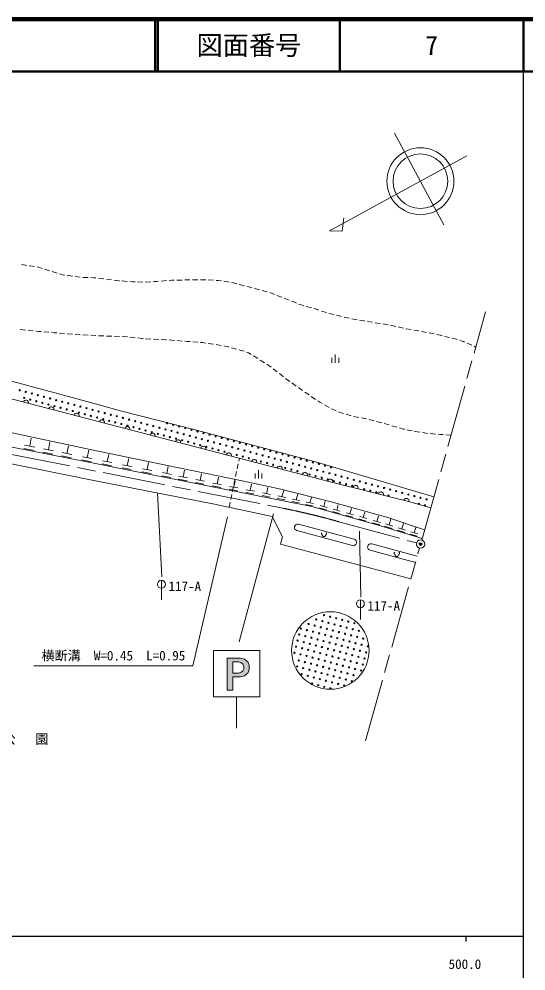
# Model space of a CAD drawing. Units: millimetres, scale not verified. Extents: x 40000 to 680000, y 20000 to 380000.
# Drawn here: x 482742 to 579500, y 198357 to 380000 of the extents above; entities that cross this region are included whole.
import ezdxf
from ezdxf.enums import TextEntityAlignment as Align

# ---------------------------------------------------------------- set-up
doc = ezdxf.new("R2010")
doc.units = ezdxf.units.MM
doc.header["$LTSCALE"] = 1000
doc.header["$PDMODE"] = 32
doc.header["$PDSIZE"] = 500
doc.linetypes.add('CHAIN', pattern=[18.5, 12, -1.5, 3.5, -1.5])
for name, color, linetype, lineweight in [('M-BGD', 7, 'Continuous', 13), ('M-BMK', 2, 'CHAIN', 13), ('M-BMK-SRVR', 3, 'Continuous', 13), ('M-STR-HTXT', 7, 'Continuous', 13), ('M-STR-STRC', 7, 'Continuous', 13), ('M-TTL', 2, 'Continuous', 140), ('M-TTL-BAND', 7, 'Continuous', 25), ('M-TTL-LINE', 7, 'Continuous', 50)]:
    doc.layers.add(name, color=color, linetype=linetype, lineweight=lineweight)
for name, color, linetype in [('M-BGD-HTXT', 7, 'Continuous'), ('M-OTRS', 6, 'Continuous'), ('M-TTL-TXT', 7, 'Continuous')]:
    doc.layers.add(name, color=color, linetype=linetype)
doc.styles.add('ＭＳ ゴシック', font='')
doc.styles.get('ＭＳ ゴシック').set_extended_font_data('MS Gothic')

# ---------------------------------------------------------------- blocks, each defined once
blk = doc.blocks.new('荒地')
at = {"color": 7, "linetype": 'Continuous', "lineweight": 13}
for p, q in [((-1, 0.25), (-1, -1.25)), ((0, -1.25), (0, 1.25)), ((1, 0.25), (1, -1.25))]:
    blk.add_line(p, q, dxfattribs=at)
blk = doc.blocks.new('園庭')
at = {"color": 7, "linetype": 'Continuous', "lineweight": 13}
for centre, start, end in [((-0.4, 0.4), 131.4195, 251.1424), ((0.4, 0.4), 288.8576, 48.5806), ((0, -0.25), 172.1402, 7.8598)]:
    blk.add_arc(centre, 0.6, start, end, dxfattribs=at)
blk = doc.blocks.new('道路標識\u3000規制')
at = {"color": 7, "linetype": 'Continuous', "lineweight": 13}
blk.add_line((0, 0), (0, 2.5), dxfattribs=at)
blk.add_circle((0, 2), 0.5, dxfattribs=at)
blk = doc.blocks.new('open_arrow')
at = {"color": 0, "linetype": 'Continuous', "lineweight": -2}
blk.add_lwpolyline([(7.5, 1.25), (0, 0), (7.5, -1.25)], dxfattribs=at)

msp = doc.modelspace()

# ---------------------------------------------------------------- hatches: boundary and pattern name
at = {"layer": 'M-STR-STRC'}
h = msp.add_hatch(color=256, dxfattribs=at)
h.paths.add_polyline_path([(522462, 258051), (524554, 258051), (525034, 258050), (525800, 257825), (526082, 257602), (526383, 257362), (526695, 256698), (526689, 256264), (526695, 255832), (526383, 255160), (526082, 254920), (525802, 254691), (525039, 254465), (524554, 254466), (523543, 254466), (523543, 251922), (522462, 251922)])
h.paths.add_polyline_path([(523543, 257324), (524644, 257322), (525150, 257177), (525484, 256905), (525641, 256521), (525643, 256264), (525641, 256001), (525484, 255611), (525330, 255488), (525150, 255344), (524644, 255200), (524324, 255201), (523543, 255201)], flags=16)

# ---------------------------------------------------------------- linework, layer by layer
at = {"layer": 'M-BGD'}
for p, q in [((483224, 333176), (483993, 333022)), ((483993, 333022), (484207, 332991)), ((484702, 332918), (485294, 332831)), ((485294, 332831), (485691, 332770)), ((486185, 332693), (486457, 332651)), ((486457, 332651), (487145, 332426)), ((487621, 332270), (488571, 331959)), ((489046, 331802), (489991, 331489)), ((489991, 331489), (489995, 331488)), ((490479, 331361), (491323, 331140)), ((491323, 331140), (491449, 331123)), ((491945, 331057), (492599, 330969)), ((492599, 330969), (492936, 330930)), ((493433, 330872), (494426, 330755)), ((494924, 330709), (495923, 330676)), ((496423, 330659), (497021, 330639)), ((497021, 330639), (497420, 330589)), ((497916, 330528), (498908, 330405)), ((499405, 330345), (500398, 330227)), ((500894, 330169), (501793, 330062)), ((501793, 330062), (501888, 330055)), ((502386, 330015), (503383, 329936)), ((503881, 329897), (504420, 329854)), ((504420, 329854), (504880, 329846)), ((505380, 329837), (506379, 329819)), ((506879, 329810), (507038, 329807)), ((507038, 329807), (507877, 329864)), ((508376, 329899), (508975, 329939)), ((508975, 329939), (509373, 329972)), ((509872, 330013), (510868, 330095)), ((511367, 330136), (511848, 330176)), ((511848, 330176), (512365, 330182)), ((512865, 330188), (513865, 330200)), ((514365, 330206), (515004, 330213)), ((515004, 330213), (515365, 330216)), ((515865, 330220), (516865, 330228)), ((517365, 330232), (518365, 330241)), ((518864, 330223), (519863, 330168)), ((520362, 330140), (520740, 330119)), ((520740, 330119), (521356, 330037)), ((521851, 329970), (522365, 329902)), ((522365, 329902), (522837, 329806)), ((523327, 329706), (523669, 329637)), ((523669, 329637), (524301, 329478)), ((524785, 329356), (525755, 329112)), ((526240, 328990), (526598, 328900)), ((526598, 328900), (527206, 328732)), ((527688, 328599), (528479, 328380)), ((528479, 328380), (528652, 328334)), ((529136, 328206), (530102, 327950)), ((530584, 327818), (531514, 327450)), ((531979, 327266), (532627, 327010)), ((532627, 327010), (532910, 326901)), ((533377, 326722), (534311, 326364)), ((534778, 326185), (535065, 326075)), ((535065, 326075), (535706, 325813)), ((536169, 325624), (536757, 325385)), ((536757, 325385), (537109, 325288)), ((537591, 325156), (538555, 324891)), ((539037, 324758), (539062, 324752)), ((539062, 324752), (539987, 324446)), ((540462, 324288), (541411, 323974)), ((541890, 323831), (542861, 323594)), ((543347, 323475), (543655, 323400)), ((543655, 323400), (544321, 323248)), ((544808, 323137), (545783, 322914)), ((546272, 322807), (547256, 322632)), ((547748, 322544), (548616, 322389)), ((548616, 322389), (548733, 322371)), ((549227, 322293), (550215, 322137)), ((550709, 322059), (551612, 321917)), ((551612, 321917), (551696, 321902)), ((552189, 321816), (553174, 321643)), ((553666, 321556), (554144, 321473)), ((483446, 320703), (482979, 320748)), ((483974, 320650), (483446, 320703)), ((485467, 320501), (484471, 320600)), ((486436, 320405), (485964, 320452)), ((486960, 320358), (486436, 320405)), ((488454, 320226), (487458, 320314)), ((489470, 320136), (488952, 320182)), ((489948, 320095), (489470, 320136)), ((491443, 319968), (490446, 320053)), ((492937, 319841), (491941, 319926)), ((494435, 319756), (493436, 319808)), ((495933, 319677), (494934, 319729)), ((554144, 321473), (554645, 321355)), ((555132, 321241), (556106, 321014)), ((556593, 320900), (556648, 320887)), ((556648, 320887), (557579, 320732)), ((558072, 320649), (558576, 320565)), ((558576, 320565), (559057, 320479)), ((559549, 320391), (560534, 320214)), ((561026, 320126), (561316, 320074)), ((561316, 320074), (562003, 319914)), ((562490, 319800), (563423, 319583)), ((497431, 319599), (496432, 319651)), ((498929, 319522), (497930, 319573)), ((499675, 319484), (499428, 319496)), ((500428, 319470), (499675, 319484)), ((501927, 319444), (500928, 319462)), ((503424, 319343), (502426, 319417)), ((504916, 319197), (503922, 319304)), ((506224, 319056), (505414, 319143)), ((506408, 319041), (506224, 319056)), ((507903, 318920), (506907, 319001)), ((509402, 318856), (508402, 318889)), ((510760, 318810), (509901, 318839)), ((510901, 318799), (510760, 318810)), ((512396, 318681), (511399, 318760)), ((513891, 318563), (512894, 318642)), ((514832, 318489), (514390, 318524)), ((515387, 318447), (514832, 318489)), ((516882, 318333), (515885, 318409)), ((517809, 318262), (517381, 318295)), ((518373, 318176), (517809, 318262)), ((519856, 317948), (518867, 318100)), ((563423, 319583), (563463, 319573)), ((563949, 319454), (564920, 319215)), ((565406, 319096), (566003, 318950)), ((566003, 318950), (566370, 318834)), ((566847, 318684), (567562, 318458)), ((567562, 318458), (567791, 318358)), ((568249, 318156), (569164, 317754)), ((520597, 317834), (520350, 317872)), ((521335, 317701), (520597, 317834)), ((522638, 317465), (521827, 317612)), ((522808, 317420), (522638, 317465)), ((524257, 317031), (523291, 317290)), ((524962, 316842), (524740, 316902)), ((525691, 316593), (524962, 316842)), ((526511, 316314), (526164, 316432)), ((527052, 315985), (526511, 316314)), ((569621, 317550), (569906, 317378)), ((528137, 315325), (527479, 315725)), ((528331, 315201), (528137, 315325)), ((529594, 314392), (528752, 314931)), ((530625, 313731), (530015, 314122)), ((530843, 313563), (530625, 313731)), ((532033, 312650), (531240, 313259)), ((477478, 311973), (496359, 306806)), ((533223, 311737), (532430, 312345)), ((534435, 310853), (533625, 311439)), ((475863, 308937), (498358, 303068)), ((535650, 309973), (534840, 310559)), ((536142, 309616), (536055, 309680)), ((536877, 309111), (536142, 309616)), ((538113, 308261), (537289, 308827)), ((539349, 307410), (538525, 307977)), ((540129, 306874), (539761, 307127)), ((496359, 306806), (502131, 305243)), ((502131, 305243), (516387, 301640)), ((540614, 306608), (540129, 306874)), ((541931, 305889), (541053, 306369)), ((542425, 305619), (542369, 305650)), ((543283, 305243), (542425, 305619)), ((543977, 304939), (543741, 305042)), ((544689, 304728), (543977, 304939)), ((546127, 304301), (545168, 304586)), ((547593, 303992), (546609, 304172)), ((549037, 303727), (548084, 303902)), ((549068, 303719), (549037, 303727)), ((550519, 303339), (549551, 303592)), ((476652, 302034), (496319, 297846)), ((498358, 303068), (520810, 297221)), ((516387, 301640), (539350, 295484)), ((551970, 302959), (551002, 303212)), ((553411, 302544), (552451, 302823)), ((554852, 302126), (553891, 302405)), ((556075, 301771), (555332, 301987)), ((556296, 301722), (556075, 301771)), ((557760, 301395), (556784, 301613)), ((484781, 298511), (485079, 300043)), ((558265, 301282), (558248, 301286)), ((559238, 301148), (558265, 301282)), ((560724, 300945), (559734, 301081)), ((562218, 300811), (561222, 300894)), ((563198, 300729), (562716, 300769)), ((563714, 300699), (563198, 300729)), ((565211, 300611), (564213, 300669)), ((477345, 299071), (498267, 294988)), ((485630, 297672), (483680, 298050)), ((485756, 298322), (483807, 298700)), ((489313, 297615), (487410, 297984)), ((488361, 297800), (488652, 299295)), ((491890, 297098), (492173, 298557)), ((489190, 296981), (487287, 297350)), ((492698, 296299), (490842, 296660)), ((492818, 296918), (490962, 297279)), ((496656, 296131), (494861, 296487)), ((495759, 296309), (496036, 297710)), ((496319, 297846), (510777, 294848)), ((499588, 295544), (499863, 296932)), ((503400, 294783), (503672, 296158)), ((520810, 297221), (542156, 291715)), ((524695, 295630), (524813, 296189)), ((476676, 296036), (497650, 291848)), ((496537, 295533), (494743, 295889)), ((498267, 294988), (520655, 290555)), ((500360, 294776), (498582, 295128)), ((500477, 295368), (498699, 295721)), ((504164, 294021), (502403, 294371)), ((504280, 294608), (502519, 294958)), ((507193, 294025), (507463, 295387)), ((510777, 294848), (525660, 291800)), ((510969, 293271), (511236, 294621)), ((524385, 294162), (524592, 295140)), ((539350, 295484), (555678, 290700)), ((507950, 293271), (506205, 293617)), ((508066, 293852), (506321, 294198)), ((511719, 292524), (509990, 292866)), ((511833, 293100), (510104, 293443)), ((514915, 292437), (513255, 292764)), ((514085, 292601), (514341, 293901)), ((517330, 291952), (517582, 293230)), ((520544, 291309), (520792, 292566)), ((524074, 292694), (524281, 293673)), ((497650, 291848), (520035, 287416)), ((514806, 291884), (513146, 292211)), ((518039, 291247), (516407, 291569)), ((518146, 291791), (516514, 292113)), ((521241, 290616), (519636, 290933)), ((521347, 291151), (519742, 291467)), ((524517, 290517), (522939, 290828)), ((523454, 289759), (523661, 290738)), ((523728, 290673), (523972, 291908)), ((523764, 291227), (523971, 292205)), ((525660, 291800), (532691, 290298)), ((526882, 290042), (527121, 291256)), ((542156, 291715), (557082, 287951)), ((555678, 290700), (561915, 288838)), ((520655, 290555), (538611, 287015)), ((524413, 289991), (522836, 290302)), ((523143, 288292), (523350, 289270)), ((527556, 289372), (526005, 289678)), ((527658, 289889), (526107, 290195)), ((530669, 288759), (529144, 289059)), ((530769, 289267), (529245, 289567)), ((530007, 289417), (530242, 290611)), ((533686, 288727), (532150, 289018)), ((532691, 290298), (542344, 287860)), ((532918, 288873), (533282, 290054)), ((535656, 288265), (535984, 289369)), ((520035, 287416), (531084, 285080)), ((522833, 286824), (523040, 287803)), ((533532, 288230), (531997, 288520)), ((536212, 287674), (534833, 287956)), ((536345, 288124), (534967, 288406)), ((538787, 287111), (537433, 287377)), ((538922, 287551), (537568, 287817)), ((538245, 287684), (538562, 288717)), ((538611, 287015), (551718, 283316)), ((541544, 286809), (540241, 287181)), ((540893, 286995), (541181, 288003)), ((542344, 287860), (553116, 284897)), ((543384, 286291), (543677, 287317)), ((557082, 287951), (561318, 286706)), ((541420, 286377), (540118, 286749)), ((543921, 285662), (542595, 286041)), ((544047, 286102), (542721, 286481)), ((546449, 284939), (545099, 285325)), ((546577, 285387), (545227, 285773)), ((545902, 285580), (546200, 286624)), ((548446, 284861), (548750, 285924)), ((551018, 284135), (551327, 285217)), ((531084, 285080), (533032, 281225)), ((536098, 283601), (546715, 280727)), ((549003, 284209), (547629, 284602)), ((549133, 284665), (547759, 285058)), ((551585, 283471), (550186, 283871)), ((551717, 283935), (550319, 284335)), ((554103, 283245), (552669, 283689)), ((553116, 284897), (560149, 282532)), ((553386, 283467), (553737, 284603)), ((555813, 282697), (556151, 283790)), ((535772, 282399), (546390, 279524)), ((551718, 283316), (559684, 280869)), ((553955, 282767), (552521, 283211)), ((556361, 282024), (554981, 282450)), ((556504, 282484), (555123, 282910)), ((558709, 281298), (557381, 281709)), ((558845, 281741), (557518, 282151)), ((558182, 281946), (558506, 282997)), ((533032, 281225), (532663, 279794)), ((532663, 279794), (557526, 273162)), ((550064, 279841), (558738, 277492)), ((549739, 278638), (558402, 276293))]:
    msp.add_line(p, q, dxfattribs=at)
for centre, radius in [((482870, 309159), 120), ((484029, 308848), 120), ((483719, 307689), 120), ((484878, 307379), 120), ((485188, 308538), 120), ((486037, 307068), 120), ((486347, 308227), 120), ((487506, 307917), 120), ((488666, 307606), 120), ((489825, 307296), 120), ((490984, 306985), 120), ((487196, 306758), 120), ((488355, 306447), 120), ((489514, 306136), 120), ((490673, 305826), 120), ((491832, 305515), 120), ((492143, 306674), 120), ((492991, 305205), 120), ((493302, 306364), 120), ((494461, 306053), 120), ((495620, 305743), 120), ((496779, 305432), 120), ((497938, 305121), 120), ((494151, 304894), 120), ((495310, 304583), 120), ((496469, 304273), 120), ((497628, 303962), 120), ((498787, 303652), 120), ((499098, 304811), 120), ((499946, 303341), 120), ((500257, 304500), 120), ((501416, 304190), 120), ((502575, 303879), 120), ((503734, 303569), 120), ((504893, 303258), 120), ((501105, 303031), 120), ((502264, 302720), 120), ((503423, 302409), 120), ((504583, 302099), 120), ((505742, 301788), 120), ((506052, 302947), 120), ((506901, 301478), 120), ((507211, 302637), 120), ((508370, 302326), 120), ((509530, 302016), 120), ((510689, 301705), 120), ((510999, 302864), 120), ((512158, 302554), 120), ((513317, 302243), 120), ((514477, 301932), 120), ((515636, 301622), 120), ((508060, 301167), 120), ((509219, 300856), 120), ((510378, 300546), 120), ((511537, 300235), 120), ((511848, 301394), 120), ((512696, 299925), 120), ((513007, 301084), 120), ((513855, 299614), 120), ((514166, 300773), 120), ((515325, 300463), 120), ((516484, 300152), 120), ((516795, 301311), 120), ((517643, 299842), 120), ((517954, 301001), 120), ((519113, 300690), 120), ((520272, 300379), 120), ((521431, 300069), 120), ((522590, 299758), 120), ((515015, 299304), 120), ((516174, 298993), 120), ((517333, 298682), 120), ((518492, 298372), 120), ((518802, 299531), 120), ((519651, 298061), 120), ((519962, 299220), 120), ((521121, 298910), 120), ((522280, 298599), 120), ((523439, 298289), 120), ((523749, 299448), 120), ((524598, 297978), 120), ((524909, 299137), 120), ((526068, 298827), 120), ((527227, 298516), 120), ((528386, 298205), 120), ((529545, 297895), 120), ((520810, 297751), 120), ((521969, 297440), 120), ((524287, 296819), 120), ((525447, 296508), 120), ((525757, 297667), 120), ((526606, 296198), 120), ((526916, 297357), 120), ((528075, 297046), 120), ((529234, 296736), 120), ((530394, 296425), 120), ((530704, 297584), 120), ((531553, 296115), 120), ((531863, 297274), 120), ((533022, 296963), 120), ((534181, 296652), 120), ((535341, 296342), 120), ((536500, 296031), 120), ((528924, 295577), 120), ((530083, 295266), 120), ((531242, 294955), 120), ((532712, 295804), 120), ((533560, 294334), 120), ((533871, 295493), 120), ((535030, 295183), 120), ((536189, 294872), 120), ((537348, 294562), 120), ((537659, 295721), 120), ((538507, 294251), 120), ((538818, 295410), 120), ((539977, 295100), 120), ((541136, 294789), 120), ((542295, 294478), 120), ((534719, 294024), 120), ((535879, 293713), 120), ((538197, 293092), 120), ((539356, 292781), 120), ((539666, 293940), 120), ((540515, 292471), 120), ((540826, 293630), 120), ((541985, 293319), 120), ((543144, 293009), 120), ((544303, 292698), 120), ((545462, 292388), 120), ((541674, 292160), 120), ((542833, 291850), 120), ((543992, 291539), 120), ((545151, 291228), 120), ((546311, 290918), 120), ((546621, 292077), 120), ((547780, 291766), 120), ((548939, 291456), 120), ((550098, 291145), 120), ((551258, 290835), 120), ((552417, 290524), 120), ((548629, 290297), 120), ((549788, 289986), 120), ((550947, 289676), 120), ((553265, 289054), 120), ((553576, 290213), 120), ((554735, 289903), 120), ((555894, 289592), 120), ((557053, 289282), 120), ((558212, 288971), 120), ((559061, 287501), 120), ((559371, 288661), 120), ((560220, 287191), 120), ((560530, 288350), 120), ((542159, 259511), 7394), ((539478, 265417), 120), ((540637, 265107), 120), ((540947, 266266), 120), ((542106, 265955), 120), ((543266, 265645), 120), ((544425, 265334), 120), ((536538, 263720), 120), ((537697, 263410), 120), ((538008, 264569), 120), ((539167, 264258), 120), ((540326, 263948), 120), ((541485, 263637), 120), ((541796, 264796), 120), ((542644, 263327), 120), ((542955, 264486), 120), ((544114, 264175), 120), ((545273, 263864), 120), ((545584, 265024), 120), ((546432, 263554), 120), ((546743, 264713), 120), ((536228, 262561), 120), ((537387, 262251), 120), ((538546, 261940), 120), ((538857, 263099), 120), ((539705, 261629), 120), ((540016, 262789), 120), ((541175, 262478), 120), ((542334, 262167), 120), ((543493, 261857), 120), ((543804, 263016), 120), ((544652, 261546), 120), ((544963, 262705), 120), ((546122, 262395), 120), ((547281, 262084), 120), ((547591, 263243), 120), ((548440, 261774), 120), ((535607, 260243), 120), ((535917, 261402), 120), ((536766, 259932), 120), ((537076, 261092), 120), ((538235, 260781), 120), ((539394, 260470), 120), ((540554, 260160), 120), ((540864, 261319), 120), ((541713, 259849), 120), ((542023, 261008), 120), ((543182, 260698), 120), ((544341, 260387), 120), ((545501, 260077), 120), ((545811, 261236), 120), ((546660, 259766), 120), ((546970, 260925), 120), ((548129, 260615), 120), ((549289, 260304), 120), ((535296, 259084), 120), ((536455, 258773), 120), ((537614, 258463), 120), ((537925, 259622), 120), ((538773, 258152), 120), ((539084, 259311), 120), ((539932, 257842), 120), ((540243, 259001), 120), ((541402, 258690), 120), ((542561, 258380), 120), ((542872, 259539), 120), ((543720, 258069), 120), ((544031, 259228), 120), ((545190, 258917), 120), ((546349, 258607), 120), ((547508, 258296), 120), ((547819, 259455), 120), ((548667, 257986), 120), ((548978, 259145), 120), ((535834, 256455), 120), ((536144, 257614), 120), ((536993, 256145), 120), ((537304, 257304), 120), ((538463, 256993), 120), ((539622, 256682), 120), ((540781, 256372), 120), ((541092, 257531), 120), ((541940, 256061), 120), ((542251, 257220), 120), ((543410, 256910), 120), ((544569, 256599), 120), ((544879, 257758), 120), ((545728, 256289), 120), ((546039, 257448), 120), ((547198, 257137), 120), ((548357, 256827), 120), ((536682, 254985), 120), ((537842, 254675), 120), ((538152, 255834), 120), ((539001, 254364), 120), ((539311, 255523), 120), ((540470, 255213), 120), ((541629, 254902), 120), ((542789, 254592), 120), ((543099, 255751), 120), ((543948, 254281), 120), ((544258, 255440), 120), ((545417, 255130), 120), ((546576, 254819), 120), ((546887, 255978), 120), ((548046, 255667), 120), ((538690, 253205), 120), ((539849, 252895), 120), ((540160, 254054), 120), ((541008, 252584), 120), ((541319, 253743), 120), ((542478, 253432), 120), ((543637, 253122), 120), ((544796, 252811), 120), ((545107, 253970), 120), ((546266, 253660), 120), ((542167, 252273), 120)]:
    msp.add_circle(centre, radius, dxfattribs=at)
for centre, radius, start, end in [((484064, 306797), 500, 345.37913, 165.37913), ((488902, 305535), 500, 345.37913, 165.37913), ((493740, 304273), 500, 345.37913, 165.37913), ((498578, 303011), 500, 345.40342, 165.3902), ((503417, 301751), 500, 345.40342, 165.40342), ((508255, 300491), 500, 345.40342, 165.40342), ((513094, 299231), 500, 345.40342, 165.40342), ((517933, 297971), 500, 345.40342, 165.40342), ((522773, 296715), 500, 345.53488, 165.53488), ((527614, 295466), 500, 345.53488, 165.53488), ((532456, 294217), 500, 345.53488, 165.53488), ((537297, 292968), 500, 345.53488, 165.53488), ((542139, 291719), 500, 345.83693, 165.5349), ((546987, 290497), 500, 345.84859, 165.84859), ((551835, 289274), 500, 345.84859, 165.84859), ((556683, 288052), 500, 345.44145, 165.8587), ((535935, 283000), 623, 74.85047, 254.85047), ((546553, 280125), 623, 254.85047, 74.85047), ((549901, 279240), 623, 74.85047, 254.85047)]:
    msp.add_arc(centre, radius, start, end, dxfattribs=at)
at = {"layer": 'M-BMK'}
for p, q in [((559606, 280592), (571793, 324119)), ((462494, 300641), (533088, 286659)), ((543803, 284076), (558619, 280032)), ((548884, 242297), (559175, 279051))]:
    msp.add_line(p, q, dxfattribs=at)
msp.add_arc((504045, 142614), 146944, 74.30183, 78.60072, dxfattribs=at)
at = {"layer": 'M-BMK-SRVR'}
for p, q in [((554417, 358234), (563836, 340708)), ((568187, 353878), (541980, 339593)), ((544391, 339552), (544708, 342066)), ((541980, 339593), (544391, 339552))]:
    msp.add_line(p, q, dxfattribs=at)
for centre, radius in [((559354, 349058), 6388), ((559349, 349050), 5211), ((559390, 279822), 800)]:
    msp.add_circle(centre, radius, dxfattribs=at)
at = {"layer": 'M-OTRS'}
msp.add_point((559390, 279822), dxfattribs=at)
at = {"layer": 'M-STR-HTXT'}
msp.add_lwpolyline([(522546, 285024), (515920, 256564), (485578, 256564)], dxfattribs=at)
at = {"layer": 'M-STR-STRC'}
for p, q in [((509202, 289561), (509986, 273594)), ((531343, 285558), (524771, 261164)), ((547741, 282304), (548003, 269692)), ((522462, 251922), (522462, 258051)), ((522462, 258051), (524554, 258051)), ((524554, 258051), (525034, 258050)), ((525034, 258050), (525800, 257825)), ((523543, 257324), (523543, 255201)), ((524324, 257324), (523543, 257324)), ((524644, 257322), (524324, 257324)), ((525150, 257177), (524644, 257322)), ((525330, 257034), (525150, 257177)), ((525484, 256905), (525330, 257034)), ((525641, 256521), (525484, 256905)), ((525643, 256264), (525641, 256521)), ((525641, 256001), (525643, 256264)), ((525800, 257825), (526082, 257602)), ((526082, 257602), (526383, 257362)), ((526383, 257362), (526695, 256698)), ((526695, 256698), (526689, 256264)), ((526689, 256264), (526695, 255832)), ((523543, 255201), (524324, 255201)), ((524554, 254466), (523543, 254466)), ((523543, 254466), (523543, 251922)), ((524324, 255201), (524644, 255200)), ((525039, 254465), (524554, 254466)), ((524644, 255200), (525150, 255344)), ((525802, 254691), (525039, 254465)), ((525150, 255344), (525330, 255488)), ((525330, 255488), (525484, 255611)), ((525484, 255611), (525641, 256001)), ((526082, 254920), (525802, 254691)), ((526383, 255160), (526082, 254920)), ((526695, 255832), (526383, 255160)), ((523543, 251922), (522462, 251922)), ((524259, 250683), (524259, 244703))]:
    msp.add_line(p, q, dxfattribs=at)
msp.add_lwpolyline([(519831, 259537), (528686, 259537), (528686, 250683), (519831, 250683)], close=True, dxfattribs=at)
at = {"layer": 'M-TTL'}
msp.add_line((680000, 380000), (40000, 380000), dxfattribs=at)
at = {"layer": 'M-TTL-BAND'}
for p, q in [((579000, 20000), (579000, 370000)), ((40000, 205000), (579000, 205000)), ((568000, 205000), (568000, 204000))]:
    msp.add_line(p, q, dxfattribs=at)
at = {"layer": 'M-TTL-LINE'}
for p, q in [((508747, 380000), (508747, 370000)), ((509247, 380000), (509247, 370000)), ((543997, 380000), (543997, 370000)), ((579000, 380000), (579000, 370000)), ((40000, 370000), (680000, 370000))]:
    msp.add_line(p, q, dxfattribs=at)

# ---------------------------------------------------------------- block references
at = {"layer": 'M-BGD'}
for name, p, xscale, yscale in [('荒地', (543113, 315209), 640, 640), ('荒地', (528469, 293128), 640, 640), ('園庭', (540965, 281620), 500, 500), ('園庭', (554858, 277845), 500, 500)]:
    msp.add_blockref(name, p, dxfattribs=dict(at, xscale=xscale, yscale=yscale))
at = {"layer": 'M-STR-HTXT', "rotation": 256.9}
msp.add_blockref('open_arrow', (522546, 285024), dxfattribs=at)
at = {"layer": 'M-STR-STRC', "xscale": 1500, "yscale": 1500}
for p in [(509921, 269148), (547897, 265428)]:
    msp.add_blockref('道路標識\u3000規制', p, dxfattribs=at)

# ---------------------------------------------------------------- texts
at = {"layer": 'M-BGD-HTXT', "insert": (479587, 242512), "char_height": 1833, "attachment_point": 5, "style": 'ＭＳ ゴシック'}
msp.add_mtext('\\T2.5;河川公園', dxfattribs=at)
at = {"layer": 'M-STR-HTXT', "style": 'ＭＳ ゴシック'}
msp.add_text('横断溝\u3000W=0.45\u3000L=0.95', height=1833, dxfattribs=at).set_placement((500749, 257064), align=Align.BOTTOM_CENTER)
at = {"layer": 'M-STR-STRC', "style": 'ＭＳ ゴシック'}
for p in [(511260, 270285), (549236, 266564)]:
    msp.add_text('117-A', height=1833, dxfattribs=at).set_placement(p, align=Align.BOTTOM_LEFT)
at = {"layer": 'M-TTL-BAND', "style": 'ＭＳ ゴシック'}
msp.add_text('500.0', height=1833, dxfattribs=at).set_placement((567844, 198195), align=Align.BOTTOM_CENTER)
at = {"layer": 'M-TTL-TXT', "style": 'ＭＳ ゴシック'}
for s, p in [('図面番号', (526622, 375000)), ('7', (561497, 375000))]:
    msp.add_text(s, height=3666, dxfattribs=at).set_placement(p, align=Align.MIDDLE_CENTER)

doc.saveas('drawing.dxf')
